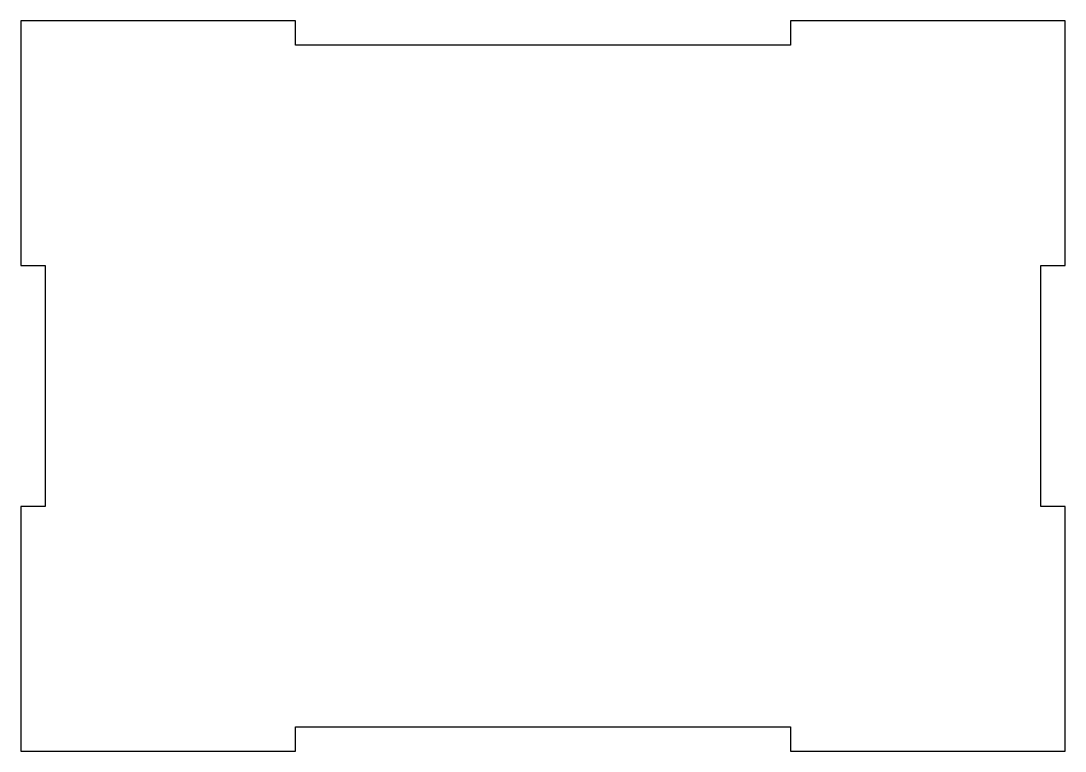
# Model space of a CAD drawing. Header units: millimetres. Extents: x -76 to 76, y -53 to 53.
import ezdxf

# ---------------------------------------------------------------- set-up
doc = ezdxf.new("R2010")
doc.units = ezdxf.units.MM
doc.layers.get('0').update_dxf_attribs({"linetype": 'CONTINUOUS'})

msp = doc.modelspace()

# ---------------------------------------------------------------- linework, layer by layer
for p, q in [((-75.56, 52.84), (-75.56, 17.44)), ((-35.84, 52.84), (-75.56, 52.84)), ((-35.84, 49.34), (-35.84, 52.84)), ((35.84, 52.84), (35.84, 49.34)), ((75.56, 52.84), (35.84, 52.84)), ((75.56, 17.44), (75.56, 52.84)), ((35.84, 49.34), (-35.84, 49.34)), ((-75.56, 17.44), (-72.06, 17.44)), ((-72.06, 17.44), (-72.06, -17.44)), ((72.06, 17.44), (75.56, 17.44)), ((72.06, -17.44), (72.06, 17.44)), ((-75.56, -17.44), (-75.56, -52.84)), ((-72.06, -17.44), (-75.56, -17.44)), ((75.56, -17.44), (72.06, -17.44)), ((75.56, -52.84), (75.56, -17.44)), ((-35.84, -49.34), (35.84, -49.34)), ((-35.84, -52.84), (-35.84, -49.34)), ((35.84, -49.34), (35.84, -52.84)), ((-75.56, -52.84), (-35.84, -52.84)), ((35.84, -52.84), (75.56, -52.84))]:
    msp.add_line(p, q)

doc.saveas('drawing.dxf')
